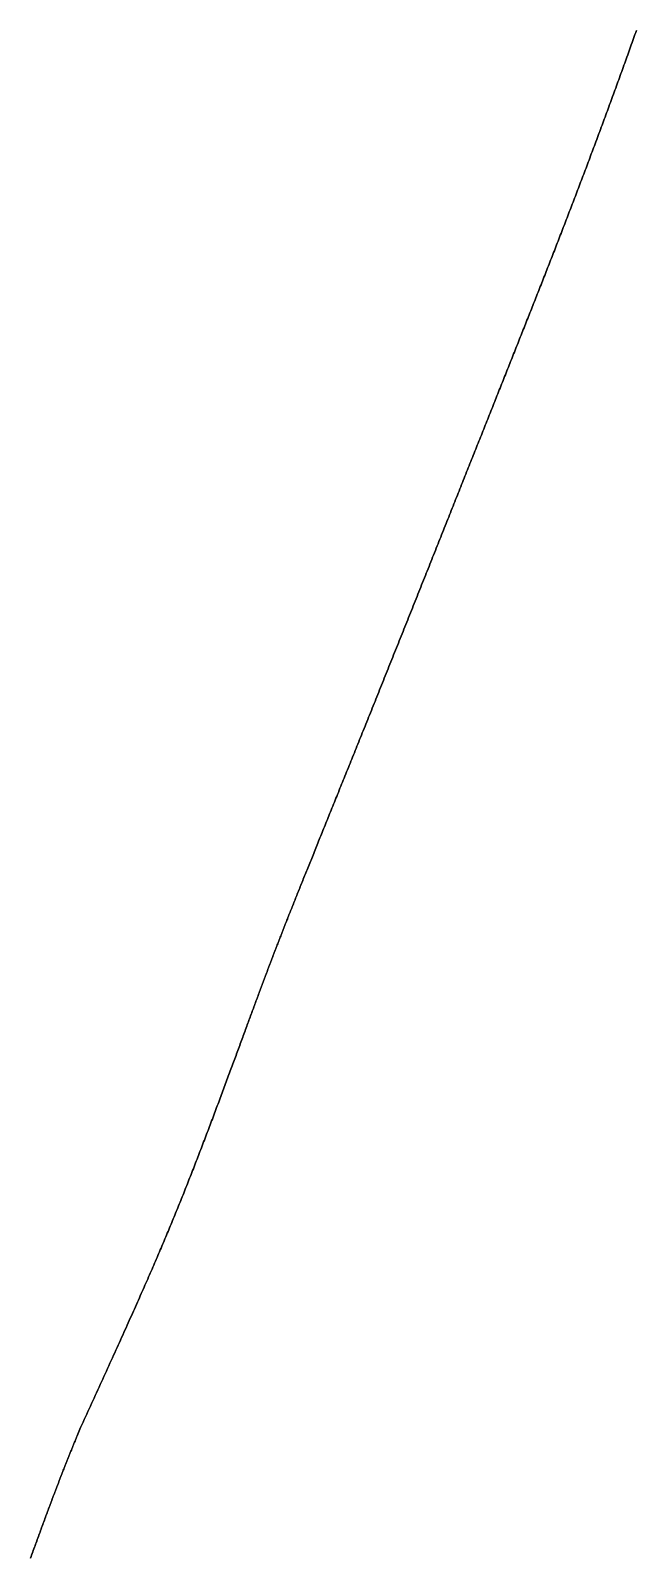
# Model space of a CAD drawing. Header units: inches. Extents: x 130170 to 284068, y 377793 to 804530.
# Drawn here: x 260220.6 to 260241.5, y 744085.7 to 744138.3 of the extents above; entities that cross this region are included whole.
import ezdxf

# ---------------------------------------------------------------- set-up
doc = ezdxf.new("R2010")
doc.units = ezdxf.units.IN
doc.header["$MEASUREMENT"] = 0
doc.layers.add('muni_il', color=7, linetype='Continuous')

msp = doc.modelspace()

# ---------------------------------------------------------------- linework, layer by layer
at = {"layer": 'muni_il'}
for points in [[(260220.613, 744085.722), (260220.632, 744085.775), (260220.651, 744085.828), (260220.671, 744085.881), (260220.69, 744085.934), (260220.709, 744085.987), (260220.728, 744086.04), (260220.748, 744086.093), (260220.767, 744086.146), (260220.786, 744086.198), (260220.805, 744086.251), (260220.824, 744086.304), (260220.843, 744086.356), (260220.862, 744086.408), (260220.882, 744086.461), (260220.901, 744086.513), (260220.92, 744086.565), (260220.939, 744086.616), (260220.958, 744086.668), (260220.976, 744086.72), (260220.995, 744086.771), (260221.014, 744086.822), (260221.033, 744086.873), (260221.052, 744086.924), (260221.07, 744086.975), (260221.089, 744087.025), (260221.108, 744087.075), (260221.126, 744087.125), (260221.145, 744087.175), (260221.163, 744087.225), (260221.181, 744087.274), (260221.2, 744087.323), (260221.218, 744087.372), (260221.236, 744087.421), (260221.254, 744087.47), (260221.272, 744087.518), (260221.29, 744087.566), (260221.308, 744087.614), (260221.326, 744087.661), (260221.344, 744087.709), (260221.362, 744087.756), (260221.379, 744087.803), (260221.397, 744087.849), (260221.414, 744087.896), (260221.432, 744087.942), (260221.449, 744087.988), (260221.467, 744088.034), (260221.484, 744088.079), (260221.501, 744088.124), (260221.519, 744088.17), (260221.536, 744088.215), (260221.553, 744088.259), (260221.57, 744088.304), (260221.587, 744088.348), (260221.604, 744088.393), (260221.621, 744088.437), (260221.638, 744088.481), (260221.655, 744088.525), (260221.672, 744088.569), (260221.689, 744088.613), (260221.706, 744088.656), (260221.723, 744088.7), (260221.74, 744088.743), (260221.757, 744088.787), (260221.774, 744088.83), (260221.791, 744088.874), (260221.809, 744088.917), (260221.826, 744088.961), (260221.843, 744089.004), (260221.86, 744089.048), (260221.877, 744089.091), (260221.895, 744089.135), (260221.912, 744089.178), (260221.93, 744089.222), (260221.947, 744089.266), (260221.965, 744089.31), (260221.982, 744089.354), (260222, 744089.398), (260222.018, 744089.442), (260222.036, 744089.486), (260222.054, 744089.531), (260222.072, 744089.575), (260222.09, 744089.619), (260222.108, 744089.664), (260222.126, 744089.708), (260222.144, 744089.752), (260222.162, 744089.797), (260222.18, 744089.841), (260222.198, 744089.885), (260222.216, 744089.928), (260222.336, 744090.215), (260222.419, 744090.397), (260222.461, 744090.488), (260222.503, 744090.58), (260222.545, 744090.672), (260222.587, 744090.764), (260222.629, 744090.857), (260222.672, 744090.95), (260222.714, 744091.043), (260222.757, 744091.136), (260222.799, 744091.229), (260222.842, 744091.322), (260222.884, 744091.415), (260222.927, 744091.509), (260222.97, 744091.602), (260223.012, 744091.695), (260223.054, 744091.788), (260223.097, 744091.88), (260223.139, 744091.973), (260223.181, 744092.065), (260223.223, 744092.157), (260223.265, 744092.249), (260223.306, 744092.34), (260223.348, 744092.431), (260223.389, 744092.522), (260223.43, 744092.612), (260223.47, 744092.702), (260223.511, 744092.791), (260223.551, 744092.88), (260223.591, 744092.968), (260223.631, 744093.056), (260223.67, 744093.143), (260223.709, 744093.229), (260223.748, 744093.315), (260223.786, 744093.401), (260223.825, 744093.486), (260223.862, 744093.57), (260223.9, 744093.653), (260223.937, 744093.736), (260223.974, 744093.818), (260224.011, 744093.9), (260224.047, 744093.981), (260224.083, 744094.061), (260224.119, 744094.14), (260224.154, 744094.219), (260224.189, 744094.297), (260224.223, 744094.375), (260224.258, 744094.452), (260224.292, 744094.529), (260224.325, 744094.604), (260224.359, 744094.679), (260224.392, 744094.754), (260224.424, 744094.828), (260224.457, 744094.901), (260224.489, 744094.974), (260224.521, 744095.046), (260224.552, 744095.117), (260224.584, 744095.188), (260224.615, 744095.259), (260224.645, 744095.329), (260224.676, 744095.399), (260224.706, 744095.468), (260224.736, 744095.536), (260224.766, 744095.604), (260224.795, 744095.672), (260224.824, 744095.739), (260224.853, 744095.806), (260224.882, 744095.873), (260224.911, 744095.939), (260224.939, 744096.005), (260224.967, 744096.071), (260224.995, 744096.136), (260225.023, 744096.201), (260225.051, 744096.265), (260225.078, 744096.33), (260225.106, 744096.394), (260225.133, 744096.458), (260225.16, 744096.522), (260225.187, 744096.586), (260225.214, 744096.649), (260225.24, 744096.713), (260225.267, 744096.776), (260225.293, 744096.839), (260225.32, 744096.902), (260225.346, 744096.965), (260225.372, 744097.028), (260225.399, 744097.091), (260225.424, 744097.154), (260225.451, 744097.216), (260225.476, 744097.279), (260225.502, 744097.342), (260225.528, 744097.405), (260225.554, 744097.467), (260225.58, 744097.53), (260225.605, 744097.593), (260225.631, 744097.656), (260225.657, 744097.719), (260225.682, 744097.782), (260225.708, 744097.845), (260225.733, 744097.908), (260225.759, 744097.972), (260225.784, 744098.035), (260225.81, 744098.098), (260225.835, 744098.162), (260225.861, 744098.226), (260225.886, 744098.289), (260225.912, 744098.353), (260225.937, 744098.417), (260225.963, 744098.481), (260225.988, 744098.545), (260226.013, 744098.61), (260226.039, 744098.674), (260226.064, 744098.739), (260226.09, 744098.803), (260226.115, 744098.868), (260226.14, 744098.933), (260226.166, 744098.998), (260226.191, 744099.063), (260226.217, 744099.128), (260226.242, 744099.193), (260226.268, 744099.259), (260226.293, 744099.324), (260226.318, 744099.389), (260226.344, 744099.455), (260226.369, 744099.521), (260226.394, 744099.586), (260226.42, 744099.652), (260226.445, 744099.718), (260226.47, 744099.784), (260226.496, 744099.85), (260226.521, 744099.916), (260226.546, 744099.981), (260226.571, 744100.047), (260226.596, 744100.114), (260226.622, 744100.18), (260226.647, 744100.246), (260226.672, 744100.311), (260226.697, 744100.377), (260226.722, 744100.443), (260226.747, 744100.509), (260226.772, 744100.575), (260226.797, 744100.641), (260226.822, 744100.706), (260226.846, 744100.772), (260226.871, 744100.838), (260226.896, 744100.903), (260226.92, 744100.969), (260226.945, 744101.034), (260226.969, 744101.099), (260226.994, 744101.164), (260227.018, 744101.229), (260227.042, 744101.294), (260227.067, 744101.359), (260227.091, 744101.423), (260227.115, 744101.488), (260227.139, 744101.552), (260227.163, 744101.616), (260227.186, 744101.68), (260227.21, 744101.743), (260227.234, 744101.807), (260227.257, 744101.87), (260227.281, 744101.933), (260227.304, 744101.996), (260227.327, 744102.059), (260227.351, 744102.121), (260227.374, 744102.183), (260227.397, 744102.245), (260227.419, 744102.307), (260227.442, 744102.368), (260227.465, 744102.43), (260227.487, 744102.491), (260227.51, 744102.551), (260227.532, 744102.612), (260227.554, 744102.672), (260227.577, 744102.732), (260227.599, 744102.792), (260227.62, 744102.851), (260227.642, 744102.91), (260227.664, 744102.969), (260227.686, 744103.027), (260227.707, 744103.085), (260227.728, 744103.143), (260227.75, 744103.201), (260227.771, 744103.258), (260227.792, 744103.316), (260227.813, 744103.372), (260227.833, 744103.429), (260227.854, 744103.485), (260227.875, 744103.541), (260227.895, 744103.596), (260227.916, 744103.652), (260227.936, 744103.706), (260227.956, 744103.761), (260227.976, 744103.816), (260227.996, 744103.87), (260228.016, 744103.923), (260228.035, 744103.977), (260228.055, 744104.03), (260228.074, 744104.083), (260228.094, 744104.136), (260228.113, 744104.188), (260228.132, 744104.24), (260228.151, 744104.292), (260228.17, 744104.343), (260228.189, 744104.394), (260228.208, 744104.445), (260228.226, 744104.496), (260228.245, 744104.546), (260228.264, 744104.596), (260228.282, 744104.646), (260228.3, 744104.695), (260228.319, 744104.745), (260228.337, 744104.794), (260228.355, 744104.843), (260228.373, 744104.891), (260228.391, 744104.94), (260228.408, 744104.988), (260228.426, 744105.036), (260228.444, 744105.083), (260228.462, 744105.13), (260228.479, 744105.178), (260228.497, 744105.225), (260228.514, 744105.272), (260228.531, 744105.318), (260228.549, 744105.365), (260228.566, 744105.411), (260228.583, 744105.457), (260228.6, 744105.503), (260228.617, 744105.548), (260228.634, 744105.594), (260228.652, 744105.639), (260228.668, 744105.684), (260228.685, 744105.729), (260228.702, 744105.775), (260228.719, 744105.819), (260228.736, 744105.864), (260228.753, 744105.909), (260228.77, 744105.953), (260228.786, 744105.997), (260228.803, 744106.042), (260228.82, 744106.086), (260228.837, 744106.13), (260228.853, 744106.174), (260228.87, 744106.218), (260228.887, 744106.262), (260228.904, 744106.306), (260228.92, 744106.35), (260228.937, 744106.393), (260228.954, 744106.437), (260228.97, 744106.481), (260228.987, 744106.525), (260229.004, 744106.568), (260229.021, 744106.612), (260229.037, 744106.656), (260229.054, 744106.699), (260229.071, 744106.743), (260229.088, 744106.787), (260229.105, 744106.831), (260229.122, 744106.874), (260229.139, 744106.918), (260229.156, 744106.962), (260229.173, 744107.006), (260229.19, 744107.05), (260229.207, 744107.094), (260229.224, 744107.138), (260229.242, 744107.183), (260229.259, 744107.227), (260229.276, 744107.271), (260229.294, 744107.316), (260229.311, 744107.361), (260229.329, 744107.406), (260229.347, 744107.451), (260229.364, 744107.496), (260229.382, 744107.541), (260229.4, 744107.586), (260229.418, 744107.632), (260229.436, 744107.678), (260229.454, 744107.723), (260229.472, 744107.77), (260229.49, 744107.816), (260229.509, 744107.862), (260229.527, 744107.909), (260229.546, 744107.956), (260229.564, 744108.002), (260229.583, 744108.05), (260229.602, 744108.097), (260229.621, 744108.145), (260229.64, 744108.193), (260229.659, 744108.241), (260229.678, 744108.289), (260229.698, 744108.338), (260229.717, 744108.386), (260229.737, 744108.435), (260229.756, 744108.485), (260229.776, 744108.534), (260229.796, 744108.584), (260229.816, 744108.634), (260229.836, 744108.685), (260229.857, 744108.735), (260229.877, 744108.786), (260229.898, 744108.837), (260229.918, 744108.889), (260229.939, 744108.941), (260229.96, 744108.993), (260229.981, 744109.045), (260230.002, 744109.098), (260230.023, 744109.151), (260230.045, 744109.204), (260230.066, 744109.258), (260230.088, 744109.312), (260230.11, 744109.366), (260230.132, 744109.42), (260230.154, 744109.475), (260230.176, 744109.53), (260230.199, 744109.586), (260230.221, 744109.642), (260230.244, 744109.698), (260230.267, 744109.754), (260230.29, 744109.811), (260230.313, 744109.868), (260230.336, 744109.926), (260230.359, 744109.984), (260230.383, 744110.042), (260230.406, 744110.101), (260230.43, 744110.159), (260230.454, 744110.218), (260230.478, 744110.278), (260230.502, 744110.338), (260230.527, 744110.398), (260230.551, 744110.459), (260230.576, 744110.52), (260230.601, 744110.581), (260230.626, 744110.643), (260230.651, 744110.705), (260230.676, 744110.767), (260230.701, 744110.83), (260230.727, 744110.893), (260230.752, 744110.956), (260230.778, 744111.02), (260230.804, 744111.084), (260230.83, 744111.148), (260230.856, 744111.213), (260230.882, 744111.278), (260230.909, 744111.343), (260230.935, 744111.409), (260230.962, 744111.475), (260230.989, 744111.541), (260231.016, 744111.608), (260231.043, 744111.675), (260231.07, 744111.742), (260231.098, 744111.81), (260231.125, 744111.878), (260231.153, 744111.946), (260231.18, 744112.015), (260231.208, 744112.084), (260231.236, 744112.153), (260231.264, 744112.222), (260231.293, 744112.292), (260231.321, 744112.362), (260231.349, 744112.433), (260231.378, 744112.504), (260231.407, 744112.575), (260231.435, 744112.646), (260231.464, 744112.718), (260231.494, 744112.789), (260231.523, 744112.862), (260231.552, 744112.934), (260231.581, 744113.007), (260231.611, 744113.08), (260231.64, 744113.153), (260231.67, 744113.227), (260231.7, 744113.3), (260231.73, 744113.375), (260231.759, 744113.449), (260231.79, 744113.523), (260231.82, 744113.598), (260231.85, 744113.673), (260231.88, 744113.748), (260231.911, 744113.824), (260231.941, 744113.9), (260231.972, 744113.976), (260232.003, 744114.052), (260232.033, 744114.128), (260232.064, 744114.205), (260232.095, 744114.281), (260232.126, 744114.358), (260232.157, 744114.435), (260232.188, 744114.513), (260232.219, 744114.59), (260232.251, 744114.668), (260232.282, 744114.746), (260232.313, 744114.824), (260232.345, 744114.902), (260232.376, 744114.98), (260232.408, 744115.059), (260232.439, 744115.137), (260232.471, 744115.216), (260232.503, 744115.295), (260232.535, 744115.374), (260232.566, 744115.453), (260232.598, 744115.533), (260232.63, 744115.612), (260232.662, 744115.691), (260232.694, 744115.771), (260232.726, 744115.851), (260232.758, 744115.931), (260232.79, 744116.011), (260232.822, 744116.091), (260232.854, 744116.171), (260232.886, 744116.251), (260232.919, 744116.331), (260232.951, 744116.411), (260232.983, 744116.492), (260233.015, 744116.572), (260233.047, 744116.653), (260233.08, 744116.733), (260233.112, 744116.814), (260233.144, 744116.894), (260233.176, 744116.975), (260233.209, 744117.056), (260233.241, 744117.136), (260233.273, 744117.217), (260233.306, 744117.298), (260233.338, 744117.378), (260233.37, 744117.459), (260233.403, 744117.54), (260233.435, 744117.62), (260233.467, 744117.701), (260233.499, 744117.782), (260233.532, 744117.863), (260233.564, 744117.943), (260233.596, 744118.024), (260233.628, 744118.104), (260233.66, 744118.185), (260233.693, 744118.265), (260233.725, 744118.346), (260233.757, 744118.426), (260233.789, 744118.507), (260233.821, 744118.587), (260233.853, 744118.667), (260233.885, 744118.747), (260233.917, 744118.827), (260233.949, 744118.907), (260233.981, 744118.987), (260234.013, 744119.067), (260234.044, 744119.147), (260234.076, 744119.227), (260234.108, 744119.306), (260234.14, 744119.386), (260234.172, 744119.465), (260234.203, 744119.544), (260234.235, 744119.624), (260234.266, 744119.703), (260234.298, 744119.782), (260234.329, 744119.861), (260234.361, 744119.939), (260234.392, 744120.018), (260234.423, 744120.096), (260234.454, 744120.175), (260234.486, 744120.253), (260234.517, 744120.331), (260234.548, 744120.409), (260234.579, 744120.487), (260234.61, 744120.565), (260234.641, 744120.642), (260234.671, 744120.72), (260234.702, 744120.797), (260234.733, 744120.874), (260234.764, 744120.951), (260234.794, 744121.028), (260234.825, 744121.105), (260234.855, 744121.181), (260234.886, 744121.257), (260234.916, 744121.334), (260234.946, 744121.41), (260234.976, 744121.486), (260235.007, 744121.561), (260235.037, 744121.637), (260235.067, 744121.712), (260235.097, 744121.787), (260235.127, 744121.863), (260235.156, 744121.938), (260235.186, 744122.012), (260235.216, 744122.087), (260235.245, 744122.161), (260235.275, 744122.235), (260235.304, 744122.309), (260235.334, 744122.383), (260235.363, 744122.457), (260235.392, 744122.531), (260235.422, 744122.604), (260235.451, 744122.677), (260235.48, 744122.75), (260235.509, 744122.823), (260235.538, 744122.896), (260235.567, 744122.968), (260235.595, 744123.041), (260235.624, 744123.113), (260235.653, 744123.185), (260235.681, 744123.257), (260235.71, 744123.328), (260235.738, 744123.4), (260235.767, 744123.471), (260235.795, 744123.542), (260235.823, 744123.613), (260235.851, 744123.684), (260235.88, 744123.755), (260235.908, 744123.825), (260235.936, 744123.895), (260235.964, 744123.966), (260235.991, 744124.036), (260236.019, 744124.105), (260236.047, 744124.175), (260236.075, 744124.244), (260236.102, 744124.314), (260236.13, 744124.383), (260236.157, 744124.452), (260236.185, 744124.521), (260236.212, 744124.59), (260236.239, 744124.658), (260236.267, 744124.727), (260236.294, 744124.795), (260236.321, 744124.863), (260236.348, 744124.931), (260236.375, 744124.999), (260236.402, 744125.067), (260236.429, 744125.134), (260236.456, 744125.202), (260236.483, 744125.269), (260236.51, 744125.337), (260236.536, 744125.404), (260236.563, 744125.471), (260236.589, 744125.538), (260236.616, 744125.604), (260236.643, 744125.671), (260236.669, 744125.737), (260236.696, 744125.804), (260236.722, 744125.87), (260236.748, 744125.936), (260236.775, 744126.002), (260236.801, 744126.068), (260236.827, 744126.134), (260236.853, 744126.2), (260236.879, 744126.266), (260236.906, 744126.331), (260236.932, 744126.397), (260236.958, 744126.462), (260236.984, 744126.527), (260237.009, 744126.593), (260237.036, 744126.658), (260237.061, 744126.723), (260237.087, 744126.788), (260237.113, 744126.853), (260237.139, 744126.918), (260237.165, 744126.983), (260237.19, 744127.047), (260237.216, 744127.112), (260237.242, 744127.177), (260237.268, 744127.242), (260237.293, 744127.306), (260237.319, 744127.371), (260237.344, 744127.435), (260237.37, 744127.5), (260237.396, 744127.564), (260237.421, 744127.628), (260237.447, 744127.693), (260237.472, 744127.757), (260237.498, 744127.821), (260237.523, 744127.886), (260237.549, 744127.95), (260237.574, 744128.014), (260237.6, 744128.078), (260237.625, 744128.142), (260237.651, 744128.207), (260237.676, 744128.271), (260237.701, 744128.335), (260237.727, 744128.399), (260237.752, 744128.463), (260237.778, 744128.528), (260237.803, 744128.592), (260237.828, 744128.656), (260237.854, 744128.72), (260237.879, 744128.784), (260237.905, 744128.849), (260237.93, 744128.913), (260237.955, 744128.977), (260237.981, 744129.042), (260238.006, 744129.106), (260238.031, 744129.17), (260238.057, 744129.235), (260238.082, 744129.299), (260238.108, 744129.364), (260238.133, 744129.429), (260238.158, 744129.493), (260238.184, 744129.558), (260238.209, 744129.622), (260238.235, 744129.687), (260238.26, 744129.752), (260238.286, 744129.817), (260238.311, 744129.882), (260238.336, 744129.947), (260238.362, 744130.012), (260238.387, 744130.077), (260238.413, 744130.142), (260238.438, 744130.207), (260238.464, 744130.272), (260238.489, 744130.338), (260238.515, 744130.403), (260238.541, 744130.469), (260238.566, 744130.534), (260238.592, 744130.6), (260238.617, 744130.665), (260238.643, 744130.731), (260238.668, 744130.797), (260238.694, 744130.863), (260238.72, 744130.929), (260238.745, 744130.995), (260238.771, 744131.061), (260238.797, 744131.128), (260238.823, 744131.194), (260238.848, 744131.26), (260238.874, 744131.327), (260238.9, 744131.394), (260238.926, 744131.46), (260238.951, 744131.527), (260238.977, 744131.594), (260239.003, 744131.661), (260239.029, 744131.728), (260239.055, 744131.795), (260239.081, 744131.862), (260239.107, 744131.93), (260239.133, 744131.997), (260239.158, 744132.065), (260239.184, 744132.132), (260239.21, 744132.2), (260239.236, 744132.268), (260239.262, 744132.336), (260239.288, 744132.404), (260239.314, 744132.472), (260239.34, 744132.54), (260239.366, 744132.608), (260239.393, 744132.677), (260239.419, 744132.745), (260239.445, 744132.813), (260239.471, 744132.882), (260239.497, 744132.951), (260239.523, 744133.02), (260239.549, 744133.088), (260239.575, 744133.157), (260239.601, 744133.227), (260239.628, 744133.296), (260239.654, 744133.365), (260239.68, 744133.434), (260239.706, 744133.504), (260239.733, 744133.573), (260239.759, 744133.643), (260239.785, 744133.712), (260239.811, 744133.782), (260239.838, 744133.852), (260239.864, 744133.922), (260239.89, 744133.992), (260239.916, 744134.062), (260239.943, 744134.132), (260239.969, 744134.202), (260239.995, 744134.272), (260240.021, 744134.342), (260240.048, 744134.413), (260240.074, 744134.483), (260240.1, 744134.554), (260240.126, 744134.624), (260240.153, 744134.695), (260240.179, 744134.765), (260240.205, 744134.836), (260240.232, 744134.907), (260240.258, 744134.978), (260240.284, 744135.048), (260240.31, 744135.119), (260240.336, 744135.19), (260240.363, 744135.261), (260240.389, 744135.332), (260240.415, 744135.403), (260240.441, 744135.474), (260240.468, 744135.546), (260240.494, 744135.617), (260240.52, 744135.688), (260240.546, 744135.759), (260240.572, 744135.83), (260240.598, 744135.901), (260240.624, 744135.973), (260240.65, 744136.044), (260240.676, 744136.115), (260240.702, 744136.187), (260240.728, 744136.258), (260240.754, 744136.329), (260240.78, 744136.401), (260240.806, 744136.472), (260240.832, 744136.543), (260240.858, 744136.615), (260240.884, 744136.686), (260240.91, 744136.757), (260240.936, 744136.828), (260240.961, 744136.9), (260240.987, 744136.971), (260241.013, 744137.042), (260241.039, 744137.113), (260241.064, 744137.184), (260241.09, 744137.255), (260241.115, 744137.327), (260241.141, 744137.398), (260241.167, 744137.469), (260241.192, 744137.54), (260241.217, 744137.611), (260241.243, 744137.681), (260241.268, 744137.752), (260241.293, 744137.823), (260241.319, 744137.894), (260241.344, 744137.964), (260241.369, 744138.035), (260241.394, 744138.106), (260241.419, 744138.176), (260241.444, 744138.247), (260241.469, 744138.317)], [(260241.469, 744138.317), (260241.444, 744138.247), (260241.419, 744138.176), (260241.394, 744138.106), (260241.369, 744138.035), (260241.344, 744137.964), (260241.319, 744137.894), (260241.293, 744137.823), (260241.268, 744137.752), (260241.243, 744137.681), (260241.217, 744137.611), (260241.192, 744137.54), (260241.167, 744137.469), (260241.141, 744137.398), (260241.115, 744137.327), (260241.09, 744137.255), (260241.064, 744137.184), (260241.039, 744137.113), (260241.013, 744137.042), (260240.987, 744136.971), (260240.961, 744136.9), (260240.936, 744136.828), (260240.91, 744136.757), (260240.884, 744136.686), (260240.858, 744136.615), (260240.832, 744136.543), (260240.806, 744136.472), (260240.78, 744136.401), (260240.754, 744136.329), (260240.728, 744136.258), (260240.702, 744136.187), (260240.676, 744136.115), (260240.65, 744136.044), (260240.624, 744135.973), (260240.598, 744135.901), (260240.572, 744135.83), (260240.546, 744135.759), (260240.52, 744135.688), (260240.494, 744135.617), (260240.468, 744135.546), (260240.441, 744135.474), (260240.415, 744135.403), (260240.389, 744135.332), (260240.363, 744135.261), (260240.336, 744135.19), (260240.31, 744135.119), (260240.284, 744135.048), (260240.258, 744134.978), (260240.232, 744134.907), (260240.205, 744134.836), (260240.179, 744134.765), (260240.153, 744134.695), (260240.126, 744134.624), (260240.1, 744134.554), (260240.074, 744134.483), (260240.048, 744134.413), (260240.021, 744134.342), (260239.995, 744134.272), (260239.969, 744134.202), (260239.943, 744134.132), (260239.916, 744134.062), (260239.89, 744133.992), (260239.864, 744133.922), (260239.838, 744133.852), (260239.811, 744133.782), (260239.785, 744133.712), (260239.759, 744133.643), (260239.733, 744133.573), (260239.706, 744133.504), (260239.68, 744133.434), (260239.654, 744133.365), (260239.628, 744133.296), (260239.601, 744133.227), (260239.575, 744133.157), (260239.549, 744133.088), (260239.523, 744133.02), (260239.497, 744132.951), (260239.471, 744132.882), (260239.445, 744132.813), (260239.419, 744132.745), (260239.393, 744132.677), (260239.366, 744132.608), (260239.34, 744132.54), (260239.314, 744132.472), (260239.288, 744132.404), (260239.262, 744132.336), (260239.236, 744132.268), (260239.21, 744132.2), (260239.184, 744132.132), (260239.158, 744132.065), (260239.133, 744131.997), (260239.107, 744131.93), (260239.081, 744131.862), (260239.055, 744131.795), (260239.029, 744131.728), (260239.003, 744131.661), (260238.977, 744131.594), (260238.951, 744131.527), (260238.926, 744131.46), (260238.9, 744131.394), (260238.874, 744131.327), (260238.848, 744131.26), (260238.823, 744131.194), (260238.797, 744131.128), (260238.771, 744131.061), (260238.745, 744130.995), (260238.72, 744130.929), (260238.694, 744130.863), (260238.668, 744130.797), (260238.643, 744130.731), (260238.617, 744130.665), (260238.592, 744130.6), (260238.566, 744130.534), (260238.541, 744130.469), (260238.515, 744130.403), (260238.489, 744130.338), (260238.464, 744130.272), (260238.438, 744130.207), (260238.413, 744130.142), (260238.387, 744130.077), (260238.362, 744130.012), (260238.336, 744129.947), (260238.311, 744129.882), (260238.286, 744129.817), (260238.26, 744129.752), (260238.235, 744129.687), (260238.209, 744129.622), (260238.184, 744129.558), (260238.158, 744129.493), (260238.133, 744129.429), (260238.108, 744129.364), (260238.082, 744129.299), (260238.057, 744129.235), (260238.031, 744129.17), (260238.006, 744129.106), (260237.981, 744129.042), (260237.955, 744128.977), (260237.93, 744128.913), (260237.905, 744128.849), (260237.879, 744128.784), (260237.854, 744128.72), (260237.828, 744128.656), (260237.803, 744128.592), (260237.778, 744128.528), (260237.752, 744128.463), (260237.727, 744128.399), (260237.701, 744128.335), (260237.676, 744128.271), (260237.651, 744128.207), (260237.625, 744128.142), (260237.6, 744128.078), (260237.574, 744128.014), (260237.549, 744127.95), (260237.523, 744127.886), (260237.498, 744127.821), (260237.472, 744127.757), (260237.447, 744127.693), (260237.421, 744127.628), (260237.396, 744127.564), (260237.37, 744127.5), (260237.344, 744127.435), (260237.319, 744127.371), (260237.293, 744127.306), (260237.268, 744127.242), (260237.242, 744127.177), (260237.216, 744127.112), (260237.19, 744127.047), (260237.165, 744126.983), (260237.139, 744126.918), (260237.113, 744126.853), (260237.087, 744126.788), (260237.061, 744126.723), (260237.036, 744126.658), (260237.009, 744126.593), (260236.984, 744126.527), (260236.958, 744126.462), (260236.932, 744126.397), (260236.906, 744126.331), (260236.879, 744126.266), (260236.853, 744126.2), (260236.827, 744126.134), (260236.801, 744126.068), (260236.775, 744126.002), (260236.748, 744125.936), (260236.722, 744125.87), (260236.696, 744125.804), (260236.669, 744125.737), (260236.643, 744125.671), (260236.616, 744125.604), (260236.589, 744125.538), (260236.563, 744125.471), (260236.536, 744125.404), (260236.51, 744125.337), (260236.483, 744125.269), (260236.456, 744125.202), (260236.429, 744125.134), (260236.402, 744125.067), (260236.375, 744124.999), (260236.348, 744124.931), (260236.321, 744124.863), (260236.294, 744124.795), (260236.267, 744124.727), (260236.239, 744124.658), (260236.212, 744124.59), (260236.185, 744124.521), (260236.157, 744124.452), (260236.13, 744124.383), (260236.102, 744124.314), (260236.075, 744124.244), (260236.047, 744124.175), (260236.019, 744124.105), (260235.991, 744124.036), (260235.964, 744123.966), (260235.936, 744123.895), (260235.908, 744123.825), (260235.88, 744123.755), (260235.851, 744123.684), (260235.823, 744123.613), (260235.795, 744123.542), (260235.767, 744123.471), (260235.738, 744123.4), (260235.71, 744123.328), (260235.681, 744123.257), (260235.653, 744123.185), (260235.624, 744123.113), (260235.595, 744123.041), (260235.567, 744122.968), (260235.538, 744122.896), (260235.509, 744122.823), (260235.48, 744122.75), (260235.451, 744122.677), (260235.422, 744122.604), (260235.392, 744122.531), (260235.363, 744122.457), (260235.334, 744122.383), (260235.304, 744122.309), (260235.275, 744122.235), (260235.245, 744122.161), (260235.216, 744122.087), (260235.186, 744122.012), (260235.156, 744121.938), (260235.127, 744121.863), (260235.097, 744121.787), (260235.067, 744121.712), (260235.037, 744121.637), (260235.007, 744121.561), (260234.976, 744121.486), (260234.946, 744121.41), (260234.916, 744121.334), (260234.886, 744121.257), (260234.855, 744121.181), (260234.825, 744121.105), (260234.794, 744121.028), (260234.764, 744120.951), (260234.733, 744120.874), (260234.702, 744120.797), (260234.671, 744120.72), (260234.641, 744120.642), (260234.61, 744120.565), (260234.579, 744120.487), (260234.548, 744120.409), (260234.517, 744120.331), (260234.486, 744120.253), (260234.454, 744120.175), (260234.423, 744120.096), (260234.392, 744120.018), (260234.361, 744119.939), (260234.329, 744119.861), (260234.298, 744119.782), (260234.266, 744119.703), (260234.235, 744119.624), (260234.203, 744119.544), (260234.172, 744119.465), (260234.14, 744119.386), (260234.108, 744119.306), (260234.076, 744119.227), (260234.044, 744119.147), (260234.013, 744119.067), (260233.981, 744118.987), (260233.949, 744118.907), (260233.917, 744118.827), (260233.885, 744118.747), (260233.853, 744118.667), (260233.821, 744118.587), (260233.789, 744118.507), (260233.757, 744118.426), (260233.725, 744118.346), (260233.693, 744118.265), (260233.66, 744118.185), (260233.628, 744118.104), (260233.596, 744118.024), (260233.564, 744117.943), (260233.532, 744117.863), (260233.499, 744117.782), (260233.467, 744117.701), (260233.435, 744117.62), (260233.403, 744117.54), (260233.37, 744117.459), (260233.338, 744117.378), (260233.306, 744117.298), (260233.273, 744117.217), (260233.241, 744117.136), (260233.209, 744117.056), (260233.176, 744116.975), (260233.144, 744116.894), (260233.112, 744116.814), (260233.08, 744116.733), (260233.047, 744116.653), (260233.015, 744116.572), (260232.983, 744116.492), (260232.951, 744116.411), (260232.919, 744116.331), (260232.886, 744116.251), (260232.854, 744116.171), (260232.822, 744116.091), (260232.79, 744116.011), (260232.758, 744115.931), (260232.726, 744115.851), (260232.694, 744115.771), (260232.662, 744115.691), (260232.63, 744115.612), (260232.598, 744115.533), (260232.566, 744115.453), (260232.535, 744115.374), (260232.503, 744115.295), (260232.471, 744115.216), (260232.439, 744115.137), (260232.408, 744115.059), (260232.376, 744114.98), (260232.345, 744114.902), (260232.313, 744114.824), (260232.282, 744114.746), (260232.251, 744114.668), (260232.219, 744114.59), (260232.188, 744114.513), (260232.157, 744114.435), (260232.126, 744114.358), (260232.095, 744114.281), (260232.064, 744114.205), (260232.033, 744114.128), (260232.003, 744114.052), (260231.972, 744113.976), (260231.941, 744113.9), (260231.911, 744113.824), (260231.88, 744113.748), (260231.85, 744113.673), (260231.82, 744113.598), (260231.79, 744113.523), (260231.759, 744113.449), (260231.73, 744113.375), (260231.7, 744113.3), (260231.67, 744113.227), (260231.64, 744113.153), (260231.611, 744113.08), (260231.581, 744113.007), (260231.552, 744112.934), (260231.523, 744112.862), (260231.494, 744112.789), (260231.464, 744112.718), (260231.435, 744112.646), (260231.407, 744112.575), (260231.378, 744112.504), (260231.349, 744112.433), (260231.321, 744112.362), (260231.293, 744112.292), (260231.264, 744112.222), (260231.236, 744112.153), (260231.208, 744112.084), (260231.18, 744112.015), (260231.153, 744111.946), (260231.125, 744111.878), (260231.098, 744111.81), (260231.07, 744111.742), (260231.043, 744111.675), (260231.016, 744111.608), (260230.989, 744111.541), (260230.962, 744111.475), (260230.935, 744111.409), (260230.909, 744111.343), (260230.882, 744111.278), (260230.856, 744111.213), (260230.83, 744111.148), (260230.804, 744111.084), (260230.778, 744111.02), (260230.752, 744110.956), (260230.727, 744110.893), (260230.701, 744110.83), (260230.676, 744110.767), (260230.651, 744110.705), (260230.626, 744110.643), (260230.601, 744110.581), (260230.576, 744110.52), (260230.551, 744110.459), (260230.527, 744110.398), (260230.502, 744110.338), (260230.478, 744110.278), (260230.454, 744110.218), (260230.43, 744110.159), (260230.406, 744110.101), (260230.383, 744110.042), (260230.359, 744109.984), (260230.336, 744109.926), (260230.313, 744109.868), (260230.29, 744109.811), (260230.267, 744109.754), (260230.244, 744109.698), (260230.221, 744109.642), (260230.199, 744109.586), (260230.176, 744109.53), (260230.154, 744109.475), (260230.132, 744109.42), (260230.11, 744109.366), (260230.088, 744109.312), (260230.066, 744109.258), (260230.045, 744109.204), (260230.023, 744109.151), (260230.002, 744109.098), (260229.981, 744109.045), (260229.96, 744108.993), (260229.939, 744108.941), (260229.918, 744108.889), (260229.898, 744108.837), (260229.877, 744108.786), (260229.857, 744108.735), (260229.836, 744108.685), (260229.816, 744108.634), (260229.796, 744108.584), (260229.776, 744108.534), (260229.756, 744108.485), (260229.737, 744108.435), (260229.717, 744108.386), (260229.698, 744108.338), (260229.678, 744108.289), (260229.659, 744108.241), (260229.64, 744108.193), (260229.621, 744108.145), (260229.602, 744108.097), (260229.583, 744108.05), (260229.564, 744108.002), (260229.546, 744107.956), (260229.527, 744107.909), (260229.509, 744107.862), (260229.49, 744107.816), (260229.472, 744107.77), (260229.454, 744107.723), (260229.436, 744107.678), (260229.418, 744107.632), (260229.4, 744107.586), (260229.382, 744107.541), (260229.364, 744107.496), (260229.347, 744107.451), (260229.329, 744107.406), (260229.311, 744107.361), (260229.294, 744107.316), (260229.276, 744107.271), (260229.259, 744107.227), (260229.242, 744107.183), (260229.224, 744107.138), (260229.207, 744107.094), (260229.19, 744107.05), (260229.173, 744107.006), (260229.156, 744106.962), (260229.139, 744106.918), (260229.122, 744106.874), (260229.105, 744106.831), (260229.088, 744106.787), (260229.071, 744106.743), (260229.054, 744106.699), (260229.037, 744106.656), (260229.021, 744106.612), (260229.004, 744106.568), (260228.987, 744106.525), (260228.97, 744106.481), (260228.954, 744106.437), (260228.937, 744106.393), (260228.92, 744106.35), (260228.904, 744106.306), (260228.887, 744106.262), (260228.87, 744106.218), (260228.853, 744106.174), (260228.837, 744106.13), (260228.82, 744106.086), (260228.803, 744106.042), (260228.786, 744105.997), (260228.77, 744105.953), (260228.753, 744105.909), (260228.736, 744105.864), (260228.719, 744105.819), (260228.702, 744105.775), (260228.685, 744105.729), (260228.668, 744105.684), (260228.652, 744105.639), (260228.634, 744105.594), (260228.617, 744105.548), (260228.6, 744105.503), (260228.583, 744105.457), (260228.566, 744105.411), (260228.549, 744105.365), (260228.531, 744105.318), (260228.514, 744105.272), (260228.497, 744105.225), (260228.479, 744105.178), (260228.462, 744105.13), (260228.444, 744105.083), (260228.426, 744105.036), (260228.408, 744104.988), (260228.391, 744104.94), (260228.373, 744104.891), (260228.355, 744104.843), (260228.337, 744104.794), (260228.319, 744104.745), (260228.3, 744104.695), (260228.282, 744104.646), (260228.264, 744104.596), (260228.245, 744104.546), (260228.226, 744104.496), (260228.208, 744104.445), (260228.189, 744104.394), (260228.17, 744104.343), (260228.151, 744104.292), (260228.132, 744104.24), (260228.113, 744104.188), (260228.094, 744104.136), (260228.074, 744104.083), (260228.055, 744104.03), (260228.035, 744103.977), (260228.016, 744103.923), (260227.996, 744103.87), (260227.976, 744103.816), (260227.956, 744103.761), (260227.936, 744103.706), (260227.916, 744103.652), (260227.895, 744103.596), (260227.875, 744103.541), (260227.854, 744103.485), (260227.833, 744103.429), (260227.813, 744103.372), (260227.792, 744103.316), (260227.771, 744103.258), (260227.75, 744103.201), (260227.728, 744103.143), (260227.707, 744103.085), (260227.686, 744103.027), (260227.664, 744102.969), (260227.642, 744102.91), (260227.62, 744102.851), (260227.599, 744102.792), (260227.577, 744102.732), (260227.554, 744102.672), (260227.532, 744102.612), (260227.51, 744102.551), (260227.487, 744102.491), (260227.465, 744102.43), (260227.442, 744102.368), (260227.419, 744102.307), (260227.397, 744102.245), (260227.374, 744102.183), (260227.351, 744102.121), (260227.327, 744102.059), (260227.304, 744101.996), (260227.281, 744101.933), (260227.257, 744101.87), (260227.234, 744101.807), (260227.21, 744101.743), (260227.186, 744101.68), (260227.163, 744101.616), (260227.139, 744101.552), (260227.115, 744101.488), (260227.091, 744101.423), (260227.067, 744101.359), (260227.042, 744101.294), (260227.018, 744101.229), (260226.994, 744101.164), (260226.969, 744101.099), (260226.945, 744101.034), (260226.92, 744100.969), (260226.896, 744100.903), (260226.871, 744100.838), (260226.846, 744100.772), (260226.822, 744100.706), (260226.797, 744100.641), (260226.772, 744100.575), (260226.747, 744100.509), (260226.722, 744100.443), (260226.697, 744100.377), (260226.672, 744100.311), (260226.647, 744100.246), (260226.622, 744100.18), (260226.596, 744100.114), (260226.571, 744100.047), (260226.546, 744099.981), (260226.521, 744099.916), (260226.496, 744099.85), (260226.47, 744099.784), (260226.445, 744099.718), (260226.42, 744099.652), (260226.394, 744099.586), (260226.369, 744099.521), (260226.344, 744099.455), (260226.318, 744099.389), (260226.293, 744099.324), (260226.268, 744099.259), (260226.242, 744099.193), (260226.217, 744099.128), (260226.191, 744099.063), (260226.166, 744098.998), (260226.14, 744098.933), (260226.115, 744098.868), (260226.09, 744098.803), (260226.064, 744098.739), (260226.039, 744098.674), (260226.013, 744098.61), (260225.988, 744098.545), (260225.963, 744098.481), (260225.937, 744098.417), (260225.912, 744098.353), (260225.886, 744098.289), (260225.861, 744098.226), (260225.835, 744098.162), (260225.81, 744098.098), (260225.784, 744098.035), (260225.759, 744097.972), (260225.733, 744097.908), (260225.708, 744097.845), (260225.682, 744097.782), (260225.657, 744097.719), (260225.631, 744097.656), (260225.605, 744097.593), (260225.58, 744097.53), (260225.554, 744097.467), (260225.528, 744097.405), (260225.502, 744097.342), (260225.476, 744097.279), (260225.451, 744097.216), (260225.424, 744097.154), (260225.399, 744097.091), (260225.372, 744097.028), (260225.346, 744096.965), (260225.32, 744096.902), (260225.293, 744096.839), (260225.267, 744096.776), (260225.24, 744096.713), (260225.214, 744096.649), (260225.187, 744096.586), (260225.16, 744096.522), (260225.133, 744096.458), (260225.106, 744096.394), (260225.078, 744096.33), (260225.051, 744096.265), (260225.023, 744096.201), (260224.995, 744096.136), (260224.967, 744096.071), (260224.939, 744096.005), (260224.911, 744095.939), (260224.882, 744095.873), (260224.853, 744095.806), (260224.824, 744095.739), (260224.795, 744095.672), (260224.766, 744095.604), (260224.736, 744095.536), (260224.706, 744095.468), (260224.676, 744095.399), (260224.645, 744095.329), (260224.615, 744095.259), (260224.584, 744095.188), (260224.552, 744095.117), (260224.521, 744095.046), (260224.489, 744094.974), (260224.457, 744094.901), (260224.424, 744094.828), (260224.392, 744094.754), (260224.359, 744094.679), (260224.325, 744094.604), (260224.292, 744094.529), (260224.258, 744094.452), (260224.223, 744094.375), (260224.189, 744094.297), (260224.154, 744094.219), (260224.119, 744094.14), (260224.083, 744094.061), (260224.047, 744093.981), (260224.011, 744093.9), (260223.974, 744093.818), (260223.937, 744093.736), (260223.9, 744093.653), (260223.862, 744093.57), (260223.825, 744093.486), (260223.786, 744093.401), (260223.748, 744093.315), (260223.709, 744093.229), (260223.67, 744093.143), (260223.631, 744093.056), (260223.591, 744092.968), (260223.551, 744092.88), (260223.511, 744092.791), (260223.47, 744092.702), (260223.43, 744092.612), (260223.389, 744092.522), (260223.348, 744092.431), (260223.306, 744092.34), (260223.265, 744092.249), (260223.223, 744092.157), (260223.181, 744092.065), (260223.139, 744091.973), (260223.097, 744091.88), (260223.054, 744091.788), (260223.012, 744091.695), (260222.97, 744091.602), (260222.927, 744091.509), (260222.884, 744091.415), (260222.842, 744091.322), (260222.799, 744091.229), (260222.757, 744091.136), (260222.714, 744091.043), (260222.672, 744090.95), (260222.629, 744090.857), (260222.587, 744090.764), (260222.545, 744090.672), (260222.503, 744090.58), (260222.461, 744090.488), (260222.419, 744090.397), (260222.336, 744090.215), (260222.216, 744089.928), (260222.198, 744089.885), (260222.18, 744089.841), (260222.162, 744089.797), (260222.144, 744089.752), (260222.126, 744089.708), (260222.108, 744089.664), (260222.09, 744089.619), (260222.072, 744089.575), (260222.054, 744089.531), (260222.036, 744089.486), (260222.018, 744089.442), (260222, 744089.398), (260221.982, 744089.354), (260221.965, 744089.31), (260221.947, 744089.266), (260221.93, 744089.222), (260221.912, 744089.178), (260221.895, 744089.135), (260221.877, 744089.091), (260221.86, 744089.048), (260221.843, 744089.004), (260221.826, 744088.961), (260221.809, 744088.917), (260221.791, 744088.874), (260221.774, 744088.83), (260221.757, 744088.787), (260221.74, 744088.743), (260221.723, 744088.7), (260221.706, 744088.656), (260221.689, 744088.613), (260221.672, 744088.569), (260221.655, 744088.525), (260221.638, 744088.481), (260221.621, 744088.437), (260221.604, 744088.393), (260221.587, 744088.348), (260221.57, 744088.304), (260221.553, 744088.259), (260221.536, 744088.215), (260221.519, 744088.17), (260221.501, 744088.124), (260221.484, 744088.079), (260221.467, 744088.034), (260221.449, 744087.988), (260221.432, 744087.942), (260221.414, 744087.896), (260221.397, 744087.849), (260221.379, 744087.803), (260221.362, 744087.756), (260221.344, 744087.709), (260221.326, 744087.661), (260221.308, 744087.614), (260221.29, 744087.566), (260221.272, 744087.518), (260221.254, 744087.47), (260221.236, 744087.421), (260221.218, 744087.372), (260221.2, 744087.323), (260221.181, 744087.274), (260221.163, 744087.225), (260221.145, 744087.175), (260221.126, 744087.125), (260221.108, 744087.075), (260221.089, 744087.025), (260221.07, 744086.975), (260221.052, 744086.924), (260221.033, 744086.873), (260221.014, 744086.822), (260220.995, 744086.771), (260220.976, 744086.72), (260220.958, 744086.668), (260220.939, 744086.616), (260220.92, 744086.565), (260220.901, 744086.513), (260220.882, 744086.461), (260220.862, 744086.408), (260220.843, 744086.356), (260220.824, 744086.304), (260220.805, 744086.251), (260220.786, 744086.198), (260220.767, 744086.146), (260220.748, 744086.093), (260220.728, 744086.04), (260220.709, 744085.987), (260220.69, 744085.934), (260220.671, 744085.881), (260220.651, 744085.828), (260220.632, 744085.775), (260220.613, 744085.722)]]:
    msp.add_lwpolyline(points, dxfattribs=at)

doc.saveas('drawing.dxf')
